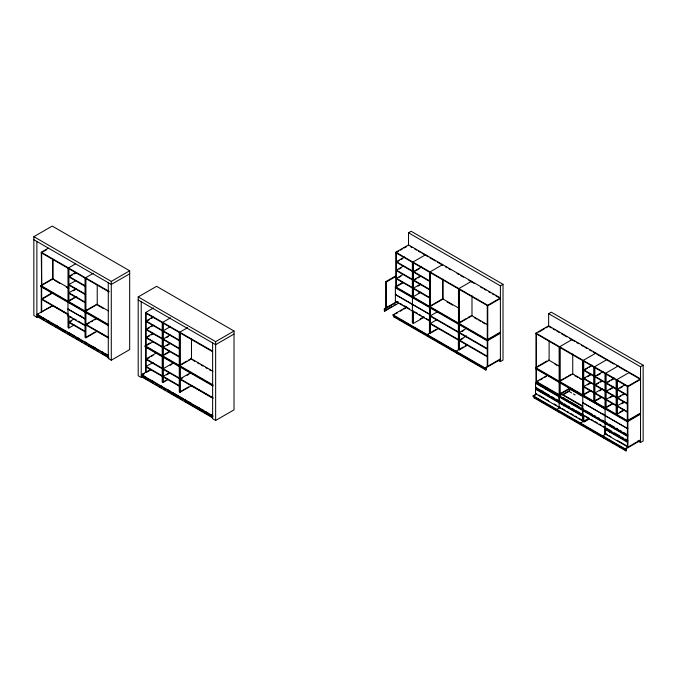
<?xml version="1.0" encoding="UTF-8"?>
<svg xmlns="http://www.w3.org/2000/svg" width="677" height="677" viewBox="0 0 677 677"><rect width="100%" height="100%" fill="white"/><g stroke="black" fill="none" stroke-linecap="round" stroke-linejoin="round"><path stroke-width="1.02" d="M38.623 316.235L36.871 317.251L33.85 315.507L33.85 236.688L52.231 226.084L129.671 270.792L129.671 349.603L111.29 360.215L108.278 358.471L108.278 282.69M53.001 259.029L53.001 278.907L41.661 285.457L41.28 252.259L48.262 248.231M42.152 252.301L46.51 249.779M75.426 263.912L68.453 267.94L68.453 300.926M108.591 325.739L40.806 286.599L40.806 285.508L45.638 282.715M46.256 282.36L52.62 278.687L68.919 288.106M75.9 272.374L68.919 276.402L85.04 285.702M72.414 274.93L68.919 276.944L85.04 286.253M74.157 273.923L75.9 272.916M52.129 292.811L41.661 298.853L68.072 314.103M42.533 298.895L51.257 293.86M75.9 280.557L68.919 284.585L85.04 293.894M93.367 273.263L85.514 277.798L85.514 310.777M75.9 288.74L68.919 292.769L85.04 302.077M73.285 290.797L75.029 289.79M37.133 314.433L108.54 355.653L108.54 356.204L37.133 314.974L37.133 314.433L43.023 311.031M43.506 310.743L52.62 305.488L68.182 314.475M41.28 286.329L41.28 312.038L53.001 305.708M71.94 298.912L67.979 301.197L67.979 315.778L85.04 325.629L85.514 325.358L78.329 321.211M72.524 298.574L75.426 296.898M68.072 268.27L68.072 300.706L68.919 301.197L76.772 296.661M33.85 236.688L111.29 281.404L129.671 270.792M129.671 273.821L111.29 284.433L33.85 239.726M67.979 315.778L68.453 315.507M85.04 278.069L85.04 310.506L86.783 309.499M94.238 305.742L85.04 311.048L85.04 337.298L85.894 337.789L97.234 331.239M95.034 305.276L96.853 304.227L108.625 311.022M85.04 310.506L85.894 310.997L97.234 304.447L97.234 284.568M85.04 312.199L85.514 311.928M74.157 318.909L68.919 321.93L85.04 331.239M69.799 321.973L71.542 320.966M68.072 315.16L68.072 327.499L68.919 327.99L74.157 324.968M85.514 318.596L85.04 318.867L67.979 309.017M85.514 318.689L85.04 318.96L67.979 309.11M96.362 318.351L85.894 324.393L108.667 337.535M89.381 322.921L85.894 324.935L108.667 338.085M91.124 321.913L92.867 320.906M94.619 319.899L96.362 318.892M141.222 301.714L141.222 377.495L138.201 375.752L138.201 296.941L156.582 286.329L234.022 331.036L234.022 409.856L215.641 420.459L212.629 418.716L212.629 342.934M86.385 337.07L95.11 332.035M153.087 341.724L146.105 345.761L145.631 345.482L145.631 312.503L153.484 307.967M153.087 316.929L146.105 320.957L162.226 330.266M149.592 319.493L146.105 321.507L162.226 330.816M151.335 318.486L153.087 317.479M153.087 325.112L146.105 329.149L162.226 338.449M149.592 327.676L146.105 329.691L162.226 338.999M151.335 326.669L153.087 325.662M170.545 317.818L162.692 322.354L162.692 355.332M153.087 333.304L146.105 337.332L162.226 346.632M149.592 335.86L146.105 337.874L162.226 347.183M151.335 334.853L153.087 333.846M170.147 326.779L163.165 330.816L179.287 340.116M212.925 385.975L145.157 346.844L145.157 345.761L147.882 344.187M148.246 343.975L149.989 342.968M170.147 334.971L163.165 338.999L179.287 348.3M166.66 337.527L168.404 336.52M187.614 327.676L179.76 332.204L179.76 365.191M170.147 343.154L163.165 347.183L179.287 356.491M166.66 345.71L169.275 344.204M156.573 352.835L146.105 358.886L162.226 368.186M149.592 357.414L146.105 359.428L162.226 368.737M151.335 356.407L153.087 355.4M168.801 351.812L162.226 355.611L162.226 381.862L163.165 382.403L168.404 379.382M162.226 322.624L162.226 355.061L163.165 355.611L170.147 351.583M153.087 362.466L146.105 366.494L162.226 375.794M141.485 374.677L212.891 415.898L212.891 416.448L141.485 375.219L141.485 374.677L147.374 371.275M147.857 370.996L150.861 369.261M142.39 374.694L144.218 373.645M145.631 346.573L145.631 372.282L146.105 372.553L151.335 369.532M144.269 373.704L142.035 374.449M142.009 375.625L142.009 377.038L142.432 376.801M173.634 362.694L163.165 368.737L179.287 378.037M170.147 365.25L171.89 364.243M138.201 296.941L215.641 341.648L234.022 331.036M408.51 245.455L408.51 232.786L411.134 231.272L503.019 284.315L503.019 360.105L500.388 361.62L498.568 360.57M186.734 361.154L179.287 365.462L179.287 391.712L180.133 392.203L191.481 385.653M188.375 360.215L191.1 358.641M234.022 334.074L215.641 344.678L138.201 299.97M179.287 332.483L179.287 364.911L180.133 365.402L191.481 358.861L191.481 338.982M169.275 372.815L163.165 376.344L179.287 385.645M166.66 374.872L169.275 373.365M164.443 381.126L166.187 380.119M395.859 252.216L408.51 244.913L500.388 297.956L487.736 305.268L395.859 252.216L395.859 286.413L396.341 286.693L403.568 282.512M398.567 251.201L395.859 252.766L487.736 305.809L500.388 298.506M400.378 250.151L402.18 249.111M403.991 248.07L406.699 246.504M190.601 372.756L180.133 378.807L213.01 397.78M181.013 378.849L182.756 377.842M187.114 375.32L188.858 374.313M404.55 256.998L396.417 261.694L412.361 270.902M399.125 260.679L396.417 262.244L412.361 271.443M400.936 259.63L402.739 258.589M188.485 386.948L179.76 391.983L179.76 366.282M403.644 265.951L396.417 270.123L412.361 279.33M399.125 269.099L400.936 268.058M396.248 276.25L386.313 281.987L386.313 307.697L385.746 307.375L385.746 281.666L396.595 275.404M402.739 274.65L396.417 278.306L412.361 287.513M399.125 277.291L400.936 276.241M421.61 266.848L413.478 271.545L429.506 280.794M419.808 268.439L413.478 272.095L429.506 281.344M429.988 320.661L429.514 320.94L395.385 301.231L395.385 286.684L398.88 284.662M399.472 284.323L402.383 282.639M395.385 287.835L395.859 287.564M420.713 275.801L413.478 279.973L429.421 289.181M414.383 279.999L416.194 278.958M417.997 277.908L419.808 276.868M395.859 294.233L395.385 294.563L429.514 314.272L429.988 313.933M420.713 283.985L413.478 288.157L429.421 297.364M417.997 286.092L419.808 285.051M395.385 301.231L397.653 302.001M385.746 307.375L387.557 306.326M398.871 303.008L384.807 311.132L384.333 310.861L384.333 308.737L397.154 301.434M384.333 308.737L384.807 309.008L398 301.392M384.333 310.861L392.245 306.292M394.006 305.276L395.766 304.261M418.344 293.133L420.155 292.092M412.361 262.295L412.361 295.942L413.478 296.585L420.713 292.413M500.388 359.495L484.901 368.44L393.024 315.389L393.024 314.847L406.691 306.952M394.437 314.568L393.963 316.963L485.849 370.014L486.323 367.619M395.757 313.815L397.577 312.757M400.31 311.183L402.13 310.134M403.957 309.076L405.777 308.027M393.963 316.963L394.437 316.692M433.009 304.362L429.514 306.385L429.421 332.585L430.454 333.186L438.594 328.489M433.602 304.024L442.64 298.811L458.879 308.187M429.506 272.188L429.506 305.835L430.377 306.342L443.029 299.039L443.029 279.059M429.514 307.536L429.988 307.265M420.155 318.884L421.957 317.843M412.445 296.534L412.361 322.734L413.478 323.386L424.327 317.124M437.689 311.606L430.454 315.787L458.388 331.908M436.783 319.772L430.454 323.42L458.388 339.549M408.51 232.786L500.388 285.838L503.019 284.315M436.31 329.259L427.145 334.548L427.145 335.09M459.768 322.26L462.763 320.534M463.381 320.179L466.267 318.512M468.019 317.505L470.642 315.99M458.464 288.91L458.464 322.557L459.336 323.056L471.987 315.753L471.987 295.773M466.563 328.286L459.336 332.458L487.262 348.579M462.044 331.434L463.855 330.393M466.563 335.919L459.336 340.099L487.262 356.22M462.95 338.551L459.336 340.641L487.262 356.771M463.381 346.971L456.027 351.219L456.027 351.769M465.133 345.964L466.995 344.889M458.388 323.056L458.388 349.307L459.336 349.857L467.468 345.16M395.385 286.684L487.262 339.727L500.388 332.153M487.262 340.277L500.388 332.695M500.388 333.245L487.262 340.819L395.385 287.776M551.366 327.939L548.641 326.365L548.641 313.688L551.264 312.173L643.15 365.225L643.15 441.006L640.527 442.521L637.793 440.947M535.989 333.126L548.641 325.815L640.527 378.866L627.875 386.169L535.989 333.126L535.989 367.315L536.463 367.586L549.115 360.282L549.115 341.36M538.697 332.102L544.122 328.971M545.933 327.93L548.641 326.365M393.024 314.847L484.901 367.89L500.388 358.954M627.875 421.517L627.401 421.788L535.515 368.677L535.515 367.586L546.889 361.019M547.304 375.329L536.463 381.591L559.143 394.691M538.266 381.092L536.463 382.141L559.143 395.233M540.077 380.051L542.785 378.485M544.596 377.444L546.407 376.395M535.515 383.258L535.989 382.987L627.875 436.039L627.401 436.31L535.515 383.258L535.515 387.811L627.401 440.854L627.875 440.583M535.515 387.811L535.989 387.532L541.439 390.68M535.515 389.173L535.989 388.903L583.244 416.177L582.77 416.457L535.515 389.173L535.515 393.718L582.77 421.001L583.244 420.73L578.7 418.107M535.515 393.718L535.989 393.447M640.527 440.397L625.04 449.342L533.154 396.299L533.154 395.749L536.802 393.642M533.154 396.299L535.888 394.716M540.982 391.78L542.785 390.731M545.501 389.165L547.304 388.124M563.518 378.705L559.143 381.227L559.143 407.359L559.617 407.089M565.041 377.825L567.021 376.683M568.655 375.735L570.516 374.66M559.143 347.039L559.143 380.686L560.091 381.227L572.742 373.924L572.742 353.944M534.102 396.46L534.102 397.873L534.568 397.602M591.935 365.182L583.802 369.879L593.839 375.676M587.416 368.339L583.802 370.429L593.839 376.226M589.227 367.298L591.029 366.257M591.029 374.136L583.802 378.308L593.839 384.104M585.613 377.808L583.802 378.858L593.839 384.646M587.416 376.767L591.029 374.677M581.01 407.859L582.77 408.874L582.296 409.145L560.277 396.434L560.277 393.616L569.459 388.31M561.216 393.616L569.459 388.852L569.459 391.128L563.052 394.826M563.459 394.048L568.985 390.857L569.459 391.128M570.686 389.876L572.497 388.826M559.667 396.663L559.143 396.9L559.194 401.478L559.667 401.207L562.384 402.773M560.277 396.434L560.742 396.155L560.742 393.337L582.77 406.056L582.296 406.327L560.277 393.616M603.097 371.631L594.956 376.327L605.001 382.116M597.673 375.303L600.381 373.738M591.029 382.319L583.802 386.491L593.839 392.288M587.416 384.951L591.029 382.86M559.143 402.815L559.617 402.536M602.192 380.576L594.956 384.748L605.001 390.544M596.767 384.248L598.578 383.207M600.381 382.166L602.192 381.126M560.429 407.283L556.782 409.39L556.782 409.94M584.149 394.073L587.145 392.347M587.763 391.991L589.574 390.942M563.704 405.938L565.515 404.897M582.77 360.68L582.77 394.327L583.726 394.877L590.953 390.697M583.295 395.842L582.821 396.113L605.035 408.933L605.56 408.629M614.251 378.071L606.118 382.767L616.155 388.564M609.732 381.227L606.118 383.309L616.155 389.106M611.543 380.178L613.345 379.137M602.192 388.759L594.956 392.931L605.001 398.728M548.641 313.688L640.527 366.739L643.15 365.225M599.475 390.874L601.286 389.825M583.295 402.392L582.821 402.663L627.401 428.456M583.244 402.476L582.77 402.756L627.401 428.516L627.875 428.186M613.345 387.016L606.118 391.196L616.155 396.984M607.921 390.697L606.118 391.738L616.155 397.534M609.732 389.647L613.345 387.566M596.555 399.794L593.924 401.309L593.924 401.859M597.114 399.472L600.05 397.771M593.839 367.069L593.839 400.716L594.88 401.317L602.115 397.145M625.404 384.511L617.272 389.207L627.308 395.004M583.244 409.145L582.77 409.424L627.401 435.184L627.875 434.913M619.988 388.183L622.696 386.618M583.193 410.237L582.719 410.516L582.719 415.06L583.193 414.789M582.821 410.575L583.295 410.296M613.345 395.199L606.118 399.379L616.155 405.176M609.732 397.831L613.345 395.749M582.821 415.119L583.295 414.849M624.507 393.455L617.272 397.636L627.308 403.433M619.083 397.137L620.885 396.096M622.696 395.046L624.507 394.006M609.461 405.227L605.56 407.478L605.56 373.289L618.211 365.978L618.211 366.528L616.493 365.538M610.079 404.871L611.881 403.83M605.001 373.509L605.001 407.156L606.042 407.757L613.269 403.585M587.763 418.784L580.409 423.032L580.409 423.574M582.77 421.119L583.802 421.72L589.227 418.589M592.84 416.499L594.651 415.458M584.056 422.016L589.337 418.97M624.507 401.647L617.272 405.819L627.308 411.616M621.791 403.754L623.602 402.713M605.035 415.483L605.56 415.297M605.086 415.636L605.56 415.365M617.991 413.182L616.239 414.739M619.43 412.361L622.366 410.66M616.155 379.949L616.155 413.596L617.196 414.197L624.422 410.025M605.56 427.703L605.086 427.974L605.035 423.396L605.509 423.125M605.086 423.421L605.56 423.15M605.035 427.94L605.509 427.669M605.086 429.336L605.56 429.066L627.875 441.946L627.401 442.216L605.086 429.336L605.086 433.881L627.401 446.769L627.875 446.49M535.515 367.586L627.401 420.637L640.527 413.055L640.527 379.408L627.875 386.719L535.989 333.668M605.086 433.881L607.345 434.642M627.401 421.179L640.527 413.605M606.364 433.813L602.725 435.912L602.725 436.462M627.401 421.729L640.527 414.146M609.732 432.51L611.543 431.469M615.156 429.379L616.959 428.338M533.154 395.749L625.04 448.8L640.527 439.855M534.102 397.873L625.98 450.916L626.453 448.521M410.304 246.496L412.098 247.528M414.798 249.085L416.592 250.126M418.386 251.159L420.189 252.199M421.983 253.232L424.674 254.789M426.129 255.635L425.571 254.764L412.919 262.067L412.919 296.264M426.468 255.83L428.27 256.862M430.064 257.903L435.455 261.009M437.249 262.05L442.64 265.164L442.64 264.614L429.988 271.917L429.988 306.114M445.348 266.721L447.15 267.762M448.953 268.811L450.755 269.852M457.077 273.5L458.879 274.54M460.682 275.581L463.39 277.147M468.806 280.27L471.987 282.106M472.419 282.351L474.222 283.392M480.535 287.04L482.346 288.089M484.148 289.13L485.951 290.171M488.659 291.736L490.461 292.777M492.272 293.818L494.075 294.859M495.877 295.9L498.585 297.465M553.185 328.988L555.005 330.037M556.824 331.087L559.549 332.661M561.368 333.71L566.818 336.858M569.543 338.432L572.742 340.277M573.182 340.531L574.993 341.58M576.812 342.63L578.632 343.679M581.357 345.253L583.176 346.302M584.996 347.352L586.807 348.401M589.532 349.975L591.351 351.024M593.17 352.074L595.895 353.648L595.895 353.098L583.244 360.401L583.244 394.598M596.759 354.139L605.34 359.098M613.921 364.048L607.057 360.088L607.057 359.538L594.398 366.849L594.398 401.038M619.066 367.019L626.792 371.478M639.663 378.917L629.365 372.968L629.365 372.426L616.713 379.729L616.713 413.918M594.956 376.869L605.001 382.666M617.272 389.749L627.308 395.546M396.417 270.665L412.361 279.872M413.478 280.523L429.421 289.722M594.956 385.298L605.001 391.094M617.272 398.178L627.308 403.974M471.514 315.482L487.762 324.858M548.641 360.012L559.549 366.308M572.268 373.653L583.176 379.949M447.15 301.959L452.566 305.082M474.222 317.589L476.93 319.155M478.732 320.196L480.535 321.236M482.346 322.277L485.054 323.843M555.005 364.226L556.824 365.275M574.993 375.769L577.718 377.343M579.537 378.392L581.357 379.442M396.417 278.856L412.361 288.055M413.478 288.707L429.421 297.914M583.802 387.041L593.839 392.838M594.956 393.481L605.001 399.278M606.118 399.921L616.155 405.718M617.272 406.361L627.308 412.158M385.746 281.666L386.313 281.987M395.385 287.226L487.736 340.548L487.736 366.257L487.262 365.986L487.262 339.727M535.515 368.136L627.875 421.458L627.875 447.158L627.308 446.837M568.985 388.581L583.083 396.722M569.873 391.907L571.633 392.922M573.394 393.946L575.154 394.962M602.877 413.816L604.663 414.849M395.385 294.503L429.514 314.204M430.454 316.328L458.388 332.458M459.336 332.999L487.262 349.129M400.344 303.55L402.146 304.591M403.941 305.632L409.331 308.737M414.713 311.852L417.413 313.409M419.207 314.441L421.001 315.482M422.803 316.514L424.597 317.555M426.392 318.588L429.083 320.145M563.391 397.687L565.151 398.702M566.911 399.718L568.672 400.733M570.44 401.757L579.25 406.843M585.918 410.694L592.172 414.299M593.957 415.331L595.743 416.363M597.52 417.396L599.306 418.42M601.988 419.968L604.663 421.517M607.345 423.057L605.086 422.304L605.086 407.757M609.131 424.09L614.479 427.187M616.265 428.211L618.05 429.243M619.836 430.276L621.621 431.308M623.407 432.341L626.09 433.881M430.454 323.97L458.388 340.099M543.259 391.729L549.622 395.402M551.442 396.451L554.167 398.025M555.978 399.075L557.797 400.124M564.195 403.814L565.997 404.863M567.808 405.904L569.619 406.953M572.336 408.519L574.147 409.56M575.949 410.609L582.288 414.265M585.072 415.873L589.515 418.437M591.292 419.461L593.069 420.485M594.846 421.517L597.512 423.057M599.289 424.081L601.066 425.105M602.843 426.129L604.62 427.153M606.448 428.211L611.805 431.308M614.479 432.848L619.836 435.946M621.621 436.978L623.407 438.002M625.193 439.034L626.978 440.067M538.714 395.021L545.078 398.694M546.898 399.743L548.708 400.792M554.167 403.941L556.892 405.515M562.342 408.663L565.067 410.237M566.886 411.286L568.705 412.335M570.525 413.385L573.25 414.959M575.061 416.008L576.88 417.057M609.131 435.675L610.916 436.699M617.162 440.312L626.09 445.466M535.989 394.116L536.463 394.386M559.143 407.478L560.091 408.028M606.118 434.6L605.001 433.957L605.001 427.788M399.828 319.806L405.218 322.912M407.012 323.953L408.806 324.994M410.6 326.026L412.403 327.067M414.197 328.1L416.888 329.657M418.691 330.698L420.485 331.73M422.279 332.771L424.073 333.803M426.772 335.36L428.566 336.401L428.092 336.672L428.092 334.548M430.369 337.442L435.785 340.565M437.587 341.606L443.909 345.253M445.711 346.294L447.514 347.335M449.325 348.384L452.033 349.941M453.835 350.982L455.638 352.023M459.251 354.113L456.975 353.343L456.975 351.93M461.959 355.67L463.762 356.72M465.564 357.761L470.98 360.883M472.783 361.924L479.104 365.572M480.907 366.612L482.709 367.653M484.512 368.703L486.323 369.744M537.301 399.176L540.026 400.75M541.845 401.799L543.656 402.849M545.476 403.898L548.201 405.472M550.02 406.522L551.84 407.571M553.659 408.62L556.384 410.194M560.014 412.293L557.73 411.514L557.73 410.101M566.378 415.966L571.828 419.105M574.553 420.679L580.011 423.827M583.608 425.909L581.357 425.156L581.357 423.743M585.393 426.942L588.076 428.49M589.862 429.514L591.647 430.547M593.433 431.579L595.21 432.611M596.996 433.644L602.352 436.733M610.392 441.37L604.138 437.765L603.664 438.036L603.664 436.623M612.169 442.403L613.954 443.435M615.74 444.459L617.526 445.491M619.311 446.524L621.097 447.556M623.779 449.096L626.453 450.645M41.28 252.259L109.065 291.389M145.631 312.503L212.493 351.101M41.28 252.8L109.065 291.939M145.631 313.045L212.493 351.651M163.165 331.358L179.287 340.666M68.919 285.127L85.04 294.436M163.165 339.541L179.287 348.85M190.626 358.37L212.916 371.241M54.431 280.278L59.864 283.418M66.202 287.082L68.013 288.123M97.759 305.293L103.192 308.433M192.92 360.232L194.739 361.281M197.464 362.864L199.283 363.913M201.103 364.962L202.922 366.012M205.647 367.586L207.467 368.635M209.286 369.684L211.106 370.734M68.919 293.319L85.04 302.619M163.165 347.724L179.287 357.033M40.806 285.508L108.591 324.647M145.157 345.761L212.925 384.883M40.806 286.058L108.591 325.188M145.157 346.302L212.925 385.425M80.123 315.575L81.925 316.616M97.48 331.383L107.55 337.197M163.165 369.278L179.287 378.587M190.846 385.289L211.901 397.441M41.661 299.403L68.072 314.653M180.133 379.348L213.01 398.33M70.247 316.54L72.041 317.581M74.741 319.138L76.535 320.17M68.919 322.48L85.04 331.781M146.105 367.036L162.226 376.344M163.165 376.886L179.287 386.195M37.684 314.204L38.157 314.475M39.486 315.727L41.322 316.785M43.15 317.843L44.978 318.901M47.728 320.483L49.556 321.541M55.963 325.239L57.799 326.297M68.783 332.644L74.275 335.809M77.017 337.4L78.854 338.458M84.346 341.623L87.088 343.214M92.58 346.387L95.33 347.97M101.736 351.668L103.573 352.725M105.4 353.783L108.142 355.366M143.837 375.972L145.673 377.03M152.08 380.728L153.907 381.786M160.314 385.492L162.15 386.542M167.642 389.715L170.384 391.306M173.134 392.888L178.626 396.062M180.454 397.12L183.205 398.702M185.033 399.76L186.869 400.818M188.697 401.876L191.439 403.458M197.853 407.156L199.681 408.214M201.509 409.272L203.345 410.33M206.087 411.912L207.924 412.97M210.665 414.561L212.502 415.619M37.684 316.32L44.487 320.246M46.315 321.304L52.721 325.011M54.558 326.06L57.3 327.651M59.136 328.709L60.964 329.767M62.792 330.825L65.542 332.407M67.37 333.465L70.12 335.047M71.948 336.105L73.776 337.163M75.612 338.221L78.354 339.803M80.191 340.861L82.019 341.919M84.769 343.51L86.597 344.559M88.425 345.617L94.831 349.324M96.667 350.373L98.495 351.431M101.245 353.022L107.651 356.72M142.035 376.573L148.838 380.499M150.666 381.557L153.417 383.14M155.245 384.197L157.072 385.255M158.909 386.313L161.651 387.896M163.487 388.953L165.315 390.011M168.057 391.594L169.893 392.652M171.721 393.709L178.127 397.407M179.964 398.465L182.705 400.056M184.542 401.114L190.948 404.812M192.776 405.87L202.846 411.684M204.682 412.742L212.003 416.964M109.065 358.015L37.658 316.794L37.658 315.38M142.009 377.038L212.502 417.734M640.527 366.739L640.527 442.521M627.875 386.169L627.875 420.366L627.308 420.045L627.308 386.389M627.401 420.637L627.401 440.854M627.401 442.216L627.401 446.769M625.98 448.8L625.98 450.916M625.04 448.8L625.04 449.342M617.196 380.55L617.196 414.197M606.042 374.11L606.042 407.757M606.118 422.262L606.118 424.318M605.56 427.077L605.56 434.279M605.001 421.619L605.001 423.675M594.88 367.67L594.88 401.317M583.726 361.23L583.726 394.877M583.802 409.382L583.802 411.438M583.802 415.551L583.802 421.72M583.244 409.052L583.244 411.108M583.244 415.221L583.244 421.399M582.77 394.869L582.77 421.001M582.296 406.327L582.296 409.145M572.268 340.006L572.268 339.456L559.617 346.759L559.617 380.956M560.091 347.58L560.091 381.227M560.091 382.319L560.091 396.714M560.091 400.826L560.091 402.883M559.617 382.048L559.617 397.475M559.617 401.588L559.617 403.644M536.463 333.939L536.463 367.586M536.463 368.677L536.463 383.072M536.463 387.185L536.463 389.241M535.989 368.406L535.989 383.834M535.989 387.946L535.989 390.003M500.388 285.838L500.388 361.62M487.736 305.268L487.736 339.456L487.262 339.185L487.262 305.539M485.849 367.89L485.849 370.014M484.901 367.89L484.901 368.44M471.514 281.835L471.514 281.285L458.862 288.597L458.862 322.785M459.336 289.409L459.336 323.056M459.336 324.148L459.336 349.857M458.862 323.877L458.862 349.586M442.64 279.88L442.64 299.352M430.454 307.476L430.454 333.186M430.377 272.696L430.377 306.342M429.988 307.206L429.988 332.915M413.478 262.938L413.478 296.585M413.478 311.048L413.478 323.386M412.919 310.718L412.919 323.056M396.341 253.037L396.341 286.693M384.807 309.008L384.807 311.132M215.641 341.648L215.641 420.459M180.133 332.974L180.133 365.402M180.133 366.494L180.133 392.203M163.165 323.174L163.165 355.611M163.165 356.703L163.165 382.403M162.692 356.424L162.692 382.133M146.105 313.324L146.105 345.761M146.105 346.844L146.105 372.553M142.432 375.38L142.508 376.844M111.29 281.404L111.29 360.215M85.894 278.56L85.894 310.997M85.894 312.089L85.894 337.789M85.514 312.884L85.514 337.569M68.919 268.761L68.919 301.197M68.919 315.651L68.919 327.99M68.453 315.38L68.453 327.719M52.62 259.68L52.62 279.703M41.661 253.02L41.661 285.457M41.661 286.549L41.661 312.249M38.073 315.135L38.157 316.599M36.871 241.461L36.871 317.251"/></g></svg>
